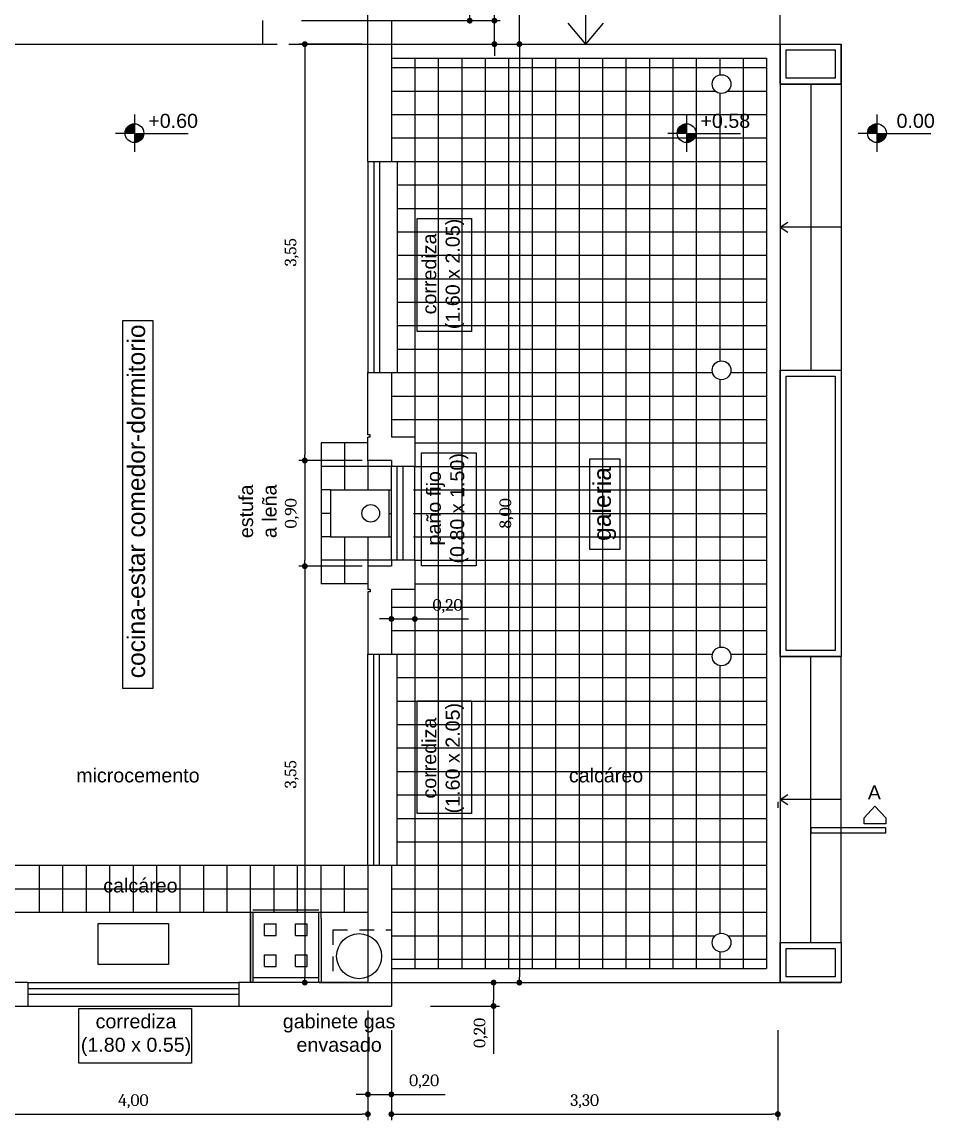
# Model space of a CAD drawing. Header units: millimetres. Extents: x 0 to 6982707, y 6395274 to 12792127.
# Drawn here: x 3491453.08 to 3491460.86, y 6396010.33 to 6396019.69 of the extents above; entities that cross this region are included whole.
import ezdxf

# ---------------------------------------------------------------- set-up
doc = ezdxf.new("R2010")
doc.units = ezdxf.units.MM
doc.header["$LTSCALE"] = 0.01
doc.linetypes.add('DASHED', pattern=[19.05, 12.7, -6.35])
for name, color, linetype in [('auxiliar', 1, 'Continuous'), ('loteo', 4, 'Continuous'), ('mamposteria', 3, 'Continuous'), ('sanitarios', 4, 'Continuous')]:
    doc.layers.add(name, color=color, linetype=linetype)
doc.styles.add('ARIAL', font='arial.ttf')
doc.styles.get("Standard").update_dxf_attribs({"font": 'Cambria.ttf'})
doc.dimstyles.new('150', dxfattribs={"dimtxt": 0.1, "dimasz": 0.05, "dimexe": 0.05, "dimexo": 0.05, "dimgap": 0.05, "dimtad": 1, "dimzin": 1, "dimtxsty": 'Standard', "dimblk": 'DOT', "dimcen": 0.05, "dimaunit": 1, "dimadec": 4, "dimazin": 0, "dimtfac": 1, "dimtmove": 0, "dimatfit": 3, "dimldrblk": 'DOT', "dimfxl": 1, "dimarcsym": 0})

# ---------------------------------------------------------------- blocks, each defined once
blk = doc.blocks.new('_Dot')
at = {"color": 0, "linetype": 'ByBlock', "lineweight": -2}
blk.add_line((-0.5, 0), (-1, 0), dxfattribs=at)
at = {"color": 0, "linetype": 'ByBlock', "const_width": 0.5}
blk.add_lwpolyline([(-0.25, 0, 1), (0.25, 0, 1)], format="xyb", close=True, dxfattribs=at)
blk = doc.blocks.new('*D5')
at = {"layer": 'Defpoints', "color": 0, "ltscale": 0.01, "transparency": 16777216}
for p in [(3491456.3159, 6396021.2182), (3491455.4159, 6396019.6982), (3491456.8991, 6396019.6982)]:
    blk.add_point(p, dxfattribs=at)
at = {"layer": 'loteo', "color": 0, "lineweight": -2, "ltscale": 0.01, "transparency": 16777216}
for p, q in [((3491456.3659, 6396021.2182), (3491456.9491, 6396021.2182)), ((3491456.8991, 6396021.1682), (3491456.8991, 6396019.7482)), ((3491455.4659, 6396019.6982), (3491456.9491, 6396019.6982))]:
    blk.add_line(p, q, dxfattribs=at)
at = {"layer": 'loteo', "color": 0, "lineweight": -2, "ltscale": 0.01, "transparency": 16777216, "xscale": 0.05, "yscale": 0.05, "zscale": 0.05}
for p, rotation in [((3491456.8991, 6396021.2182), 90), ((3491456.8991, 6396019.6982), 270)]:
    blk.add_blockref('_Dot', p, dxfattribs=dict(at, rotation=rotation))
at = {"layer": 'loteo', "color": 0, "ltscale": 0.01, "transparency": 16777216, "insert": (3491456.7873, 6396020.4582), "char_height": 0.1, "attachment_point": 5, "rotation": 90}
blk.add_mtext('1,52', dxfattribs=at)
blk = doc.blocks.new('*D7')
at = {"layer": 'Defpoints', "color": 0, "ltscale": 0.01, "transparency": 16777216}
for p in [(3491455.4159, 6396019.6982), (3491455.4159, 6396019.4982), (3491457.1098, 6396019.4982)]:
    blk.add_point(p, dxfattribs=at)
at = {"layer": 'loteo', "color": 0, "lineweight": -2, "ltscale": 0.01, "transparency": 16777216}
for p, q in [((3491457.1098, 6396019.7482), (3491457.1098, 6396020.1632)), ((3491455.4659, 6396019.6982), (3491457.1598, 6396019.6982)), ((3491457.1098, 6396019.4982), (3491457.1098, 6396019.6982)), ((3491455.4659, 6396019.4982), (3491457.1598, 6396019.4982)), ((3491457.1098, 6396019.4482), (3491457.1098, 6396019.3982))]:
    blk.add_line(p, q, dxfattribs=at)
at = {"layer": 'loteo', "color": 0, "lineweight": -2, "ltscale": 0.01, "transparency": 16777216, "xscale": 0.05, "yscale": 0.05, "zscale": 0.05}
for p, rotation in [((3491457.1098, 6396019.6982), 270), ((3491457.1098, 6396019.4982), 90)]:
    blk.add_blockref('_Dot', p, dxfattribs=dict(at, rotation=rotation))
at = {"layer": 'loteo', "color": 0, "ltscale": 0.01, "transparency": 16777216, "insert": (3491456.9999, 6396019.9842), "char_height": 0.1, "attachment_point": 5, "rotation": 90}
blk.add_mtext('0,20', dxfattribs=at)
blk = doc.blocks.new('*D8')
at = {"layer": 'Defpoints', "color": 0, "ltscale": 0.01, "transparency": 16777216}
for p in [(3491455.7895, 6396019.4982), (3491456.3395, 6396011.4982), (3491457.3227, 6396011.4982)]:
    blk.add_point(p, dxfattribs=at)
at = {"layer": 'loteo', "color": 0, "lineweight": -2, "ltscale": 0.01, "transparency": 16777216}
for p, q in [((3491455.8395, 6396019.4982), (3491457.3727, 6396019.4982)), ((3491457.3227, 6396019.4482), (3491457.3227, 6396011.5482)), ((3491456.3895, 6396011.4982), (3491457.3727, 6396011.4982))]:
    blk.add_line(p, q, dxfattribs=at)
at = {"layer": 'loteo', "color": 0, "lineweight": -2, "ltscale": 0.01, "transparency": 16777216, "xscale": 0.05, "yscale": 0.05, "zscale": 0.05}
for p, rotation in [((3491457.3227, 6396019.4982), 90), ((3491457.3227, 6396011.4982), 270)]:
    blk.add_blockref('_Dot', p, dxfattribs=dict(at, rotation=rotation))
at = {"layer": 'loteo', "color": 0, "ltscale": 0.01, "transparency": 16777216, "insert": (3491457.2127, 6396015.4982), "char_height": 0.1, "attachment_point": 5, "rotation": 90}
blk.add_mtext('8,00', dxfattribs=at)
blk = doc.blocks.new('*D9')
at = {"layer": 'Defpoints', "color": 0, "ltscale": 0.01, "transparency": 16777216}
for p in [(3491455.5659, 6396011.4982), (3491456.5159, 6396011.2982), (3491457.1025, 6396011.2982)]:
    blk.add_point(p, dxfattribs=at)
at = {"layer": 'loteo', "color": 0, "lineweight": -2, "ltscale": 0.01, "transparency": 16777216}
for p, q in [((3491455.6159, 6396011.4982), (3491457.1525, 6396011.4982)), ((3491457.1025, 6396011.4482), (3491457.1025, 6396011.3482)), ((3491456.5659, 6396011.2982), (3491457.1525, 6396011.2982)), ((3491457.1025, 6396011.2982), (3491457.1025, 6396010.8901))]:
    blk.add_line(p, q, dxfattribs=at)
at = {"layer": 'loteo', "color": 0, "lineweight": -2, "ltscale": 0.01, "transparency": 16777216, "xscale": 0.05, "yscale": 0.05, "zscale": 0.05}
for p, rotation in [((3491457.1025, 6396011.4982), 90), ((3491457.1025, 6396011.2982), 270)]:
    blk.add_blockref('_Dot', p, dxfattribs=dict(at, rotation=rotation))
at = {"layer": 'loteo', "color": 0, "ltscale": 0.01, "transparency": 16777216, "insert": (3491456.9925, 6396011.0692), "char_height": 0.1, "attachment_point": 5, "rotation": 90}
blk.add_mtext('0,20', dxfattribs=at)
blk = doc.blocks.new('*D10')
at = {"layer": 'Defpoints', "color": 0, "ltscale": 0.01, "transparency": 16777216}
for p in [(3491452.0312, 6396011.1424), (3491456.0312, 6396011.1424), (3491456.0312, 6396010.3766)]:
    blk.add_point(p, dxfattribs=at)
at = {"layer": 'loteo', "color": 0, "lineweight": -2, "ltscale": 0.01, "transparency": 16777216}
for p, q in [((3491452.0312, 6396011.0924), (3491452.0312, 6396010.3266)), ((3491456.0312, 6396011.0924), (3491456.0312, 6396010.3266)), ((3491452.0812, 6396010.3766), (3491455.9812, 6396010.3766))]:
    blk.add_line(p, q, dxfattribs=at)
at = {"layer": 'loteo', "color": 0, "lineweight": -2, "ltscale": 0.01, "transparency": 16777216, "xscale": 0.05, "yscale": 0.05, "zscale": 0.05, "rotation": 180}
blk.add_blockref('_Dot', (3491452.0312, 6396010.3766), dxfattribs=at)
at = {"layer": 'loteo', "color": 0, "lineweight": -2, "ltscale": 0.01, "transparency": 16777216, "xscale": 0.05, "yscale": 0.05, "zscale": 0.05}
blk.add_blockref('_Dot', (3491456.0312, 6396010.3766), dxfattribs=at)
at = {"layer": 'loteo', "color": 0, "ltscale": 0.01, "transparency": 16777216, "insert": (3491454.0312, 6396010.4865), "char_height": 0.1, "attachment_point": 5}
blk.add_mtext('4,00', dxfattribs=at)
blk = doc.blocks.new('*D12')
at = {"layer": 'Defpoints', "color": 0, "ltscale": 0.01, "transparency": 16777216}
for p in [(3491456.0312, 6396011.3111), (3491456.2312, 6396011.1111), (3491456.2312, 6396010.5453)]:
    blk.add_point(p, dxfattribs=at)
at = {"layer": 'loteo', "color": 0, "lineweight": -2, "ltscale": 0.01, "transparency": 16777216}
for p, q in [((3491456.0312, 6396011.2611), (3491456.0312, 6396010.4953)), ((3491456.2312, 6396011.0611), (3491456.2312, 6396010.4953)), ((3491455.9812, 6396010.5453), (3491455.9312, 6396010.5453)), ((3491456.0312, 6396010.5453), (3491456.2312, 6396010.5453)), ((3491456.2812, 6396010.5453), (3491456.6893, 6396010.5453))]:
    blk.add_line(p, q, dxfattribs=at)
at = {"layer": 'loteo', "color": 0, "lineweight": -2, "ltscale": 0.01, "transparency": 16777216, "xscale": 0.05, "yscale": 0.05, "zscale": 0.05}
blk.add_blockref('_Dot', (3491456.0312, 6396010.5453), dxfattribs=at)
at = {"layer": 'loteo', "color": 0, "lineweight": -2, "ltscale": 0.01, "transparency": 16777216, "xscale": 0.05, "yscale": 0.05, "zscale": 0.05, "rotation": 180}
blk.add_blockref('_Dot', (3491456.2312, 6396010.5453), dxfattribs=at)
at = {"layer": 'loteo', "color": 0, "ltscale": 0.01, "transparency": 16777216, "insert": (3491456.5103, 6396010.6553), "char_height": 0.1, "attachment_point": 5}
blk.add_mtext('0,20', dxfattribs=at)
blk = doc.blocks.new('*D15')
at = {"layer": 'Defpoints', "color": 0, "ltscale": 0.01, "transparency": 16777216}
for p in [(3491456.2312, 6396011.1424), (3491459.5266, 6396011.1424), (3491459.5266, 6396010.3766)]:
    blk.add_point(p, dxfattribs=at)
at = {"layer": 'loteo', "color": 0, "lineweight": -2, "ltscale": 0.01, "transparency": 16777216}
for p, q in [((3491456.2312, 6396011.0924), (3491456.2312, 6396010.3266)), ((3491459.5266, 6396011.0924), (3491459.5266, 6396010.3266)), ((3491456.2812, 6396010.3766), (3491459.4766, 6396010.3766))]:
    blk.add_line(p, q, dxfattribs=at)
at = {"layer": 'loteo', "color": 0, "lineweight": -2, "ltscale": 0.01, "transparency": 16777216, "xscale": 0.05, "yscale": 0.05, "zscale": 0.05, "rotation": 180}
blk.add_blockref('_Dot', (3491456.2312, 6396010.3766), dxfattribs=at)
at = {"layer": 'loteo', "color": 0, "lineweight": -2, "ltscale": 0.01, "transparency": 16777216, "xscale": 0.05, "yscale": 0.05, "zscale": 0.05}
blk.add_blockref('_Dot', (3491459.5266, 6396010.3766), dxfattribs=at)
at = {"layer": 'loteo', "color": 0, "ltscale": 0.01, "transparency": 16777216, "insert": (3491457.8789, 6396010.4865), "char_height": 0.1, "attachment_point": 5}
blk.add_mtext('3,30', dxfattribs=at)
blk = doc.blocks.new('*D16')
at = {"layer": 'Defpoints', "color": 0, "ltscale": 0.01, "transparency": 16777216}
for p in [(3491456.0312, 6396019.4982), (3491455.493, 6396015.9482), (3491456.0312, 6396015.9482)]:
    blk.add_point(p, dxfattribs=at)
at = {"layer": 'loteo', "color": 0, "lineweight": -2, "ltscale": 0.01, "transparency": 16777216}
for p, q in [((3491455.9812, 6396019.4982), (3491455.443, 6396019.4982)), ((3491455.493, 6396019.4482), (3491455.493, 6396015.9982)), ((3491455.9812, 6396015.9482), (3491455.443, 6396015.9482))]:
    blk.add_line(p, q, dxfattribs=at)
at = {"layer": 'loteo', "color": 0, "lineweight": -2, "ltscale": 0.01, "transparency": 16777216, "xscale": 0.05, "yscale": 0.05, "zscale": 0.05}
for p, rotation in [((3491455.493, 6396019.4982), 90), ((3491455.493, 6396015.9482), 270)]:
    blk.add_blockref('_Dot', p, dxfattribs=dict(at, rotation=rotation))
at = {"layer": 'loteo', "color": 0, "ltscale": 0.01, "transparency": 16777216, "insert": (3491455.3812, 6396017.7232), "char_height": 0.1, "attachment_point": 5, "rotation": 90}
blk.add_mtext('3,55', dxfattribs=at)
blk = doc.blocks.new('*D17')
at = {"layer": 'Defpoints', "color": 0, "ltscale": 0.01, "transparency": 16777216}
for p in [(3491456.0312, 6396015.9482), (3491455.493, 6396015.0482), (3491456.0312, 6396015.0482)]:
    blk.add_point(p, dxfattribs=at)
at = {"layer": 'loteo', "color": 0, "lineweight": -2, "ltscale": 0.01, "transparency": 16777216}
for p, q in [((3491455.9812, 6396015.9482), (3491455.443, 6396015.9482)), ((3491455.493, 6396015.8982), (3491455.493, 6396015.0982)), ((3491455.9812, 6396015.0482), (3491455.443, 6396015.0482))]:
    blk.add_line(p, q, dxfattribs=at)
at = {"layer": 'loteo', "color": 0, "lineweight": -2, "ltscale": 0.01, "transparency": 16777216, "xscale": 0.05, "yscale": 0.05, "zscale": 0.05}
for p, rotation in [((3491455.493, 6396015.9482), 90), ((3491455.493, 6396015.0482), 270)]:
    blk.add_blockref('_Dot', p, dxfattribs=dict(at, rotation=rotation))
at = {"layer": 'loteo', "color": 0, "ltscale": 0.01, "transparency": 16777216, "insert": (3491455.383, 6396015.4982), "char_height": 0.1, "attachment_point": 5, "rotation": 90}
blk.add_mtext('0,90', dxfattribs=at)
blk = doc.blocks.new('*D18')
at = {"layer": 'Defpoints', "color": 0, "ltscale": 0.01, "transparency": 16777216}
for p in [(3491456.0312, 6396015.0482), (3491455.493, 6396011.4982), (3491456.0312, 6396011.4982)]:
    blk.add_point(p, dxfattribs=at)
at = {"layer": 'loteo', "color": 0, "lineweight": -2, "ltscale": 0.01, "transparency": 16777216}
for p, q in [((3491455.9812, 6396015.0482), (3491455.443, 6396015.0482)), ((3491455.493, 6396014.9982), (3491455.493, 6396011.5482)), ((3491455.9812, 6396011.4982), (3491455.443, 6396011.4982))]:
    blk.add_line(p, q, dxfattribs=at)
at = {"layer": 'loteo', "color": 0, "lineweight": -2, "ltscale": 0.01, "transparency": 16777216, "xscale": 0.05, "yscale": 0.05, "zscale": 0.05}
for p, rotation in [((3491455.493, 6396015.0482), 90), ((3491455.493, 6396011.4982), 270)]:
    blk.add_blockref('_Dot', p, dxfattribs=dict(at, rotation=rotation))
at = {"layer": 'loteo', "color": 0, "ltscale": 0.01, "transparency": 16777216, "insert": (3491455.3812, 6396013.2732), "char_height": 0.1, "attachment_point": 5, "rotation": 90}
blk.add_mtext('3,55', dxfattribs=at)
blk = doc.blocks.new('*D19')
at = {"layer": 'Defpoints', "color": 0, "ltscale": 0.01, "transparency": 16777216}
for p in [(3491456.2312, 6396014.8482), (3491456.4312, 6396014.8482), (3491456.4312, 6396014.598)]:
    blk.add_point(p, dxfattribs=at)
at = {"layer": 'loteo', "color": 0, "lineweight": -2, "ltscale": 0.01, "transparency": 16777216}
for p, q in [((3491456.2312, 6396014.7982), (3491456.2312, 6396014.548)), ((3491456.4312, 6396014.7982), (3491456.4312, 6396014.548)), ((3491456.1812, 6396014.598), (3491456.1312, 6396014.598)), ((3491456.2312, 6396014.598), (3491456.4312, 6396014.598)), ((3491456.4812, 6396014.598), (3491456.8893, 6396014.598))]:
    blk.add_line(p, q, dxfattribs=at)
at = {"layer": 'loteo', "color": 0, "lineweight": -2, "ltscale": 0.01, "transparency": 16777216, "xscale": 0.05, "yscale": 0.05, "zscale": 0.05}
blk.add_blockref('_Dot', (3491456.2312, 6396014.598), dxfattribs=at)
at = {"layer": 'loteo', "color": 0, "lineweight": -2, "ltscale": 0.01, "transparency": 16777216, "xscale": 0.05, "yscale": 0.05, "zscale": 0.05, "rotation": 180}
blk.add_blockref('_Dot', (3491456.4312, 6396014.598), dxfattribs=at)
at = {"layer": 'loteo', "color": 0, "ltscale": 0.01, "transparency": 16777216, "insert": (3491456.7103, 6396014.708), "char_height": 0.1, "attachment_point": 5}
blk.add_mtext('0,20', dxfattribs=at)
blk = doc.blocks.new('*D25')
at = {"layer": 'Defpoints', "color": 0, "ltscale": 0.01, "transparency": 16777216}
for p in [(3491457.1906, 6396023.3582), (3491457.3227, 6396023.3582), (3491457.1906, 6396019.4982)]:
    blk.add_point(p, dxfattribs=at)
at = {"layer": 'loteo', "color": 0, "lineweight": -2, "ltscale": 0.01, "transparency": 16777216}
for p, q in [((3491457.2406, 6396023.3582), (3491457.3727, 6396023.3582)), ((3491457.3227, 6396019.5482), (3491457.3227, 6396023.3082)), ((3491457.2406, 6396019.4982), (3491457.3727, 6396019.4982))]:
    blk.add_line(p, q, dxfattribs=at)
at = {"layer": 'loteo', "color": 0, "lineweight": -2, "ltscale": 0.01, "transparency": 16777216, "xscale": 0.05, "yscale": 0.05, "zscale": 0.05}
for p, rotation in [((3491457.3227, 6396023.3582), 90), ((3491457.3227, 6396019.4982), 270)]:
    blk.add_blockref('_Dot', p, dxfattribs=dict(at, rotation=rotation))
at = {"layer": 'loteo', "color": 0, "ltscale": 0.01, "transparency": 16777216, "insert": (3491457.2127, 6396021.4282), "char_height": 0.1, "attachment_point": 5, "rotation": 90}
blk.add_mtext('3,86', dxfattribs=at)

msp = doc.modelspace()

# ---------------------------------------------------------------- hatches: boundary and pattern name
at = {"layer": 'mamposteria', "ltscale": 0.03}
h = msp.add_hatch(color=251, dxfattribs=at)
h.dxf.hatch_style = 1
h.paths.add_polyline_path([(3491454.0401, 6396018.8193, 0.414214), (3491453.9601, 6396018.7393, 0.005439), (3491453.9601, 6396018.7375), (3491454.0401, 6396018.7375)])
h = msp.add_hatch(color=251, dxfattribs=at)
h.dxf.hatch_style = 1
h.paths.add_polyline_path([(3491458.7485, 6396018.8193, 0.414214), (3491458.6685, 6396018.7393, 0.005439), (3491458.6685, 6396018.7375), (3491458.7485, 6396018.7375)])
h = msp.add_hatch(color=251, dxfattribs=at)
h.dxf.hatch_style = 1
h.paths.add_polyline_path([(3491460.3717, 6396018.8193, 0.414214), (3491460.2917, 6396018.7393, 0.005439), (3491460.2917, 6396018.7375), (3491460.3717, 6396018.7375)])
h = msp.add_hatch(color=251, dxfattribs=at)
h.dxf.hatch_style = 1
h.paths.add_polyline_path([(3491454.12, 6396018.7375), (3491454.0401, 6396018.7375), (3491454.0401, 6396018.6593, 0.407855)])
h = msp.add_hatch(color=251, dxfattribs=at)
h.dxf.hatch_style = 1
h.paths.add_polyline_path([(3491458.8285, 6396018.7375), (3491458.7485, 6396018.7375), (3491458.7485, 6396018.6593, 0.407855)])
h = msp.add_hatch(color=251, dxfattribs=at)
h.dxf.hatch_style = 1
h.paths.add_polyline_path([(3491460.3717, 6396018.6593, 0.407855), (3491460.4517, 6396018.7375), (3491460.3717, 6396018.7375)])

# ---------------------------------------------------------------- linework, layer by layer
at = {"layer": 'auxiliar', "linetype": 'DASHED'}
for p, q in [((3491455.1312, 6396019.4982), (3491456.0312, 6396019.4982)), ((3491456.2312, 6396019.4982), (3491459.5466, 6396019.4982)), ((3491459.5466, 6396019.4982), (3491459.5466, 6396011.4982)), ((3491455.7312, 6396011.9482), (3491456.2312, 6396011.9482)), ((3491455.7312, 6396011.9482), (3491455.7312, 6396011.4982)), ((3491456.0312, 6396011.4982), (3491456.2312, 6396011.4982)), ((3491456.2312, 6396011.4982), (3491459.5466, 6396011.4982))]:
    msp.add_line(p, q, dxfattribs=at)
at = {"layer": 'loteo', "ltscale": 0.01}
for p, q in [((3491456.0312, 6396018.4977), (3491456.0312, 6396016.6977)), ((3491456.0812, 6396018.4977), (3491456.0812, 6396016.6977)), ((3491456.1312, 6396018.4977), (3491456.1312, 6396016.6977)), ((3491456.2312, 6396015.0982), (3491456.2312, 6396015.8982)), ((3491456.2812, 6396015.0982), (3491456.2812, 6396015.8982)), ((3491456.3312, 6396015.0982), (3491456.3312, 6396015.8982)), ((3491456.4312, 6396015.0982), (3491456.4312, 6396015.8982)), ((3491456.2112, 6396015.2982), (3491456.2112, 6396015.6982)), ((3491456.0312, 6396012.4987), (3491456.0312, 6396014.2987)), ((3491456.0812, 6396012.4987), (3491456.0812, 6396014.2987)), ((3491456.1312, 6396012.4987), (3491456.1312, 6396014.2987)), ((3491455.6312, 6396012.0482), (3491455.6312, 6396012.0982)), ((3491453.1312, 6396011.4982), (3491454.9312, 6396011.4982)), ((3491453.1312, 6396011.4482), (3491454.9312, 6396011.4482)), ((3491453.1312, 6396011.3982), (3491454.9312, 6396011.3982)), ((3491453.1312, 6396011.2982), (3491454.9312, 6396011.2982))]:
    msp.add_line(p, q, dxfattribs=at)
for points in [[(3491453.9414, 6396017.1421), (3491454.1968, 6396017.1421), (3491454.1968, 6396014.004), (3491453.9414, 6396014.004)], [(3491457.9248, 6396015.9616), (3491458.1801, 6396015.9616), (3491458.1801, 6396015.1898), (3491457.9248, 6396015.1898)], [(3491453.7312, 6396012.003), (3491454.3312, 6396012.003), (3491454.3312, 6396011.653), (3491453.7312, 6396011.653)]]:
    msp.add_lwpolyline(points, close=True, dxfattribs=at)
for centre, radius in [((3491456.0554, 6396015.4982), 0.075), ((3491455.9562, 6396011.7232), 0.1921)]:
    msp.add_circle(centre, radius, dxfattribs=at)
at = {"layer": 'mamposteria', "color": 251, "ltscale": 0.03}
for p, q in [((3491459.5466, 6396019.4982), (3491459.5466, 6396024.5582)), ((3491457.8889, 6396019.4982), (3491457.8889, 6396023.3582)), ((3491457.8889, 6396019.4982), (3491457.7375, 6396019.676)), ((3491457.8889, 6396019.4982), (3491458.0403, 6396019.6759)), ((3491456.2312, 6396019.4982), (3491459.5465, 6396019.4982)), ((3491459.5466, 6396019.4982), (3491459.5466, 6396011.4982)), ((3491459.5466, 6396019.4982), (3491460.0666, 6396019.4982)), ((3491460.0666, 6396019.1577), (3491460.0666, 6396019.4982)), ((3491456.2312, 6396019.3782), (3491459.4312, 6396019.3782)), ((3491456.4312, 6396019.3782), (3491456.4312, 6396015.9482)), ((3491456.6312, 6396019.3782), (3491456.6312, 6396011.6182)), ((3491456.8312, 6396019.3782), (3491456.8312, 6396011.6182)), ((3491457.0312, 6396019.3782), (3491457.0312, 6396011.6182)), ((3491457.2312, 6396019.3782), (3491457.2312, 6396011.6182)), ((3491457.4312, 6396019.3782), (3491457.4312, 6396011.6182)), ((3491457.6312, 6396019.3782), (3491457.6312, 6396011.6182)), ((3491457.8312, 6396019.3782), (3491457.8312, 6396011.6182)), ((3491458.0312, 6396019.3782), (3491458.0312, 6396011.6182)), ((3491458.2312, 6396019.3782), (3491458.2312, 6396011.6182)), ((3491458.4312, 6396019.3782), (3491458.4312, 6396011.6182)), ((3491458.6312, 6396019.3782), (3491458.6312, 6396011.6182)), ((3491458.8312, 6396019.3782), (3491458.8312, 6396011.6182)), ((3491459.0312, 6396019.3782), (3491459.0312, 6396019.2362)), ((3491459.2312, 6396019.3782), (3491459.2312, 6396011.6182)), ((3491459.4312, 6396019.3782), (3491459.4312, 6396011.6182)), ((3491456.2312, 6396019.2982), (3491459.4312, 6396019.2982)), ((3491456.2312, 6396019.0982), (3491458.9931, 6396019.0982)), ((3491459.1001, 6396019.0982), (3491459.4312, 6396019.0982)), ((3491459.5466, 6396019.1577), (3491460.0666, 6396019.1577)), ((3491459.8066, 6396019.1577), (3491459.8066, 6396016.7177)), ((3491460.0666, 6396019.1577), (3491460.0666, 6396016.7177)), ((3491459.0312, 6396019.0792), (3491459.0312, 6396016.7962)), ((3491454.0401, 6396018.8993), (3491454.0401, 6396018.5793)), ((3491456.2312, 6396018.8982), (3491459.4312, 6396018.8982)), ((3491458.7485, 6396018.8993), (3491458.7485, 6396018.5793)), ((3491460.3717, 6396018.8993), (3491460.3717, 6396018.5793)), ((3491454.0401, 6396018.7375), (3491453.8801, 6396018.7375)), ((3491454.0401, 6396018.7375), (3491454.4991, 6396018.7375)), ((3491458.7485, 6396018.7375), (3491458.5885, 6396018.7375)), ((3491458.7485, 6396018.7375), (3491459.2075, 6396018.7375)), ((3491460.3717, 6396018.7375), (3491460.2117, 6396018.7375)), ((3491460.3717, 6396018.7375), (3491460.8307, 6396018.7375)), ((3491456.2312, 6396018.6982), (3491459.4312, 6396018.6982)), ((3491456.2312, 6396018.4982), (3491459.4312, 6396018.4982)), ((3491456.2312, 6396018.4977), (3491456.2812, 6396018.4977)), ((3491456.2812, 6396018.4977), (3491456.2812, 6396016.6977)), ((3491456.2812, 6396018.2982), (3491459.4312, 6396018.2982)), ((3491456.2812, 6396018.0982), (3491459.4312, 6396018.0982)), ((3491459.5466, 6396017.9377), (3491459.6116, 6396017.9813)), ((3491456.2812, 6396017.8982), (3491459.4312, 6396017.8982)), ((3491460.0666, 6396017.9377), (3491459.5466, 6396017.9377)), ((3491459.5466, 6396017.9377), (3491459.6116, 6396017.894)), ((3491456.2812, 6396017.6982), (3491459.4312, 6396017.6982)), ((3491456.2812, 6396017.4982), (3491459.4312, 6396017.4982)), ((3491456.2812, 6396017.2982), (3491459.4312, 6396017.2982)), ((3491456.2812, 6396017.0982), (3491459.4312, 6396017.0982)), ((3491456.2812, 6396016.8982), (3491459.4312, 6396016.8982)), ((3491456.2312, 6396016.6982), (3491458.969, 6396016.6982)), ((3491456.2312, 6396016.6977), (3491456.2812, 6396016.6977)), ((3491459.1242, 6396016.6982), (3491459.4312, 6396016.6982)), ((3491459.5466, 6396016.7177), (3491460.0666, 6396016.7177)), ((3491460.0666, 6396016.7177), (3491460.0666, 6396014.2787)), ((3491459.0312, 6396016.6392), (3491459.0312, 6396014.3572)), ((3491456.2312, 6396016.4982), (3491459.4312, 6396016.4982)), ((3491456.2312, 6396016.2982), (3491459.4312, 6396016.2982)), ((3491456.0312, 6396016.0982), (3491455.6312, 6396016.0982)), ((3491455.6312, 6396016.0982), (3491455.6312, 6396014.8982)), ((3491455.8312, 6396016.0982), (3491455.8312, 6396015.6982)), ((3491456.4312, 6396016.0982), (3491459.4312, 6396016.0982)), ((3491456.0312, 6396015.9482), (3491456.0312, 6396015.6982)), ((3491456.2312, 6396015.8982), (3491455.6312, 6396015.8982)), ((3491456.4212, 6396015.8982), (3491459.4312, 6396015.8982)), ((3491455.7112, 6396015.6982), (3491455.6312, 6396015.6982)), ((3491456.2112, 6396015.6982), (3491456.2312, 6396015.6982)), ((3491456.4212, 6396015.6982), (3491459.4312, 6396015.6982)), ((3491455.7112, 6396015.4982), (3491455.6312, 6396015.4982)), ((3491456.2112, 6396015.4982), (3491456.2312, 6396015.4982)), ((3491456.4212, 6396015.4982), (3491459.4312, 6396015.4982)), ((3491456.4212, 6396015.4982), (3491459.4312, 6396015.4982)), ((3491455.7112, 6396015.2982), (3491455.6312, 6396015.2982)), ((3491455.8312, 6396015.2982), (3491455.8312, 6396014.8982)), ((3491456.0312, 6396015.2982), (3491456.0312, 6396015.0482)), ((3491456.2112, 6396015.2982), (3491456.2312, 6396015.2982)), ((3491456.4212, 6396015.2982), (3491459.4312, 6396015.2982)), ((3491456.2312, 6396015.0982), (3491455.6312, 6396015.0982)), ((3491456.4312, 6396015.0982), (3491459.4312, 6396015.0982)), ((3491456.4312, 6396015.0482), (3491456.4312, 6396011.6182)), ((3491456.0312, 6396014.8982), (3491455.6312, 6396014.8982)), ((3491456.4312, 6396014.8982), (3491459.4312, 6396014.8982)), ((3491456.2312, 6396014.6982), (3491459.4312, 6396014.6982)), ((3491456.2312, 6396014.4982), (3491459.4312, 6396014.4982)), ((3491456.2312, 6396014.2987), (3491456.2812, 6396014.2987)), ((3491456.2312, 6396014.2982), (3491458.969, 6396014.2982)), ((3491456.2812, 6396012.4987), (3491456.2812, 6396014.2987)), ((3491459.1242, 6396014.2982), (3491459.4312, 6396014.2982)), ((3491459.5466, 6396014.2787), (3491460.0666, 6396014.2787)), ((3491459.8066, 6396011.8387), (3491459.8066, 6396014.2787)), ((3491460.0666, 6396011.8387), (3491460.0666, 6396014.2787)), ((3491459.0312, 6396014.2002), (3491459.0312, 6396011.9172)), ((3491456.2812, 6396014.0982), (3491459.4312, 6396014.0982)), ((3491456.2812, 6396013.8982), (3491459.4312, 6396013.8982)), ((3491456.2812, 6396013.6982), (3491459.4312, 6396013.6982)), ((3491456.2812, 6396013.4982), (3491459.4312, 6396013.4982)), ((3491456.2812, 6396013.2982), (3491459.4312, 6396013.2982)), ((3491456.2812, 6396013.0982), (3491459.4312, 6396013.0982)), ((3491459.5266, 6396013.0386), (3491459.5266, 6396012.9886)), ((3491459.5466, 6396013.0587), (3491459.6116, 6396013.1024)), ((3491460.0666, 6396013.0587), (3491459.5466, 6396013.0587)), ((3491459.5466, 6396013.0587), (3491459.6116, 6396013.0151)), ((3491460.355, 6396013.003), (3491460.2636, 6396012.903)), ((3491460.355, 6396013.003), (3491460.4463, 6396012.903)), ((3491456.2812, 6396012.8982), (3491459.4312, 6396012.8982)), ((3491456.2812, 6396012.6982), (3491459.4312, 6396012.6982)), ((3491452.0312, 6396012.4982), (3491456.0312, 6396012.4982)), ((3491453.2312, 6396012.0982), (3491453.2312, 6396012.4982)), ((3491453.4312, 6396012.0982), (3491453.4312, 6396012.4982)), ((3491453.6312, 6396012.0982), (3491453.6312, 6396012.4982)), ((3491453.8312, 6396012.0982), (3491453.8312, 6396012.4982)), ((3491454.0312, 6396012.0982), (3491454.0312, 6396012.4982)), ((3491454.2312, 6396012.0982), (3491454.2312, 6396012.4982)), ((3491454.4312, 6396012.0982), (3491454.4312, 6396012.4982)), ((3491454.6312, 6396012.0982), (3491454.6312, 6396012.4982)), ((3491454.8312, 6396012.0982), (3491454.8312, 6396012.4982)), ((3491455.0312, 6396012.0982), (3491455.0312, 6396012.4982)), ((3491455.2312, 6396012.0982), (3491455.2312, 6396012.4982)), ((3491455.4312, 6396012.0982), (3491455.4312, 6396012.4982)), ((3491455.6312, 6396012.0982), (3491455.6312, 6396012.4982)), ((3491455.8312, 6396012.0982), (3491455.8312, 6396012.4982)), ((3491456.2312, 6396012.4987), (3491456.2812, 6396012.4987)), ((3491456.2312, 6396012.4982), (3491459.4312, 6396012.4982)), ((3491452.0312, 6396012.2982), (3491456.0312, 6396012.2982)), ((3491456.2312, 6396012.2982), (3491459.4312, 6396012.2982)), ((3491455.0312, 6396012.0982), (3491455.0512, 6396012.0982)), ((3491455.6112, 6396012.0982), (3491455.6312, 6396012.0982)), ((3491456.2312, 6396012.0982), (3491459.4312, 6396012.0982)), ((3491456.2312, 6396011.8982), (3491458.9931, 6396011.8982)), ((3491459.1001, 6396011.8982), (3491459.4312, 6396011.8982)), ((3491459.5466, 6396011.8387), (3491460.0666, 6396011.8387)), ((3491460.0666, 6396011.8387), (3491460.0666, 6396011.4982)), ((3491459.0312, 6396011.7602), (3491459.0312, 6396011.6182)), ((3491456.2312, 6396011.6982), (3491459.4312, 6396011.6982)), ((3491456.2312, 6396011.6182), (3491459.4312, 6396011.6182)), ((3491456.2312, 6396011.4982), (3491459.5466, 6396011.4982)), ((3491459.5466, 6396011.4982), (3491460.0666, 6396011.4982))]:
    msp.add_line(p, q, dxfattribs=at)
at = {"layer": 'mamposteria', "ltscale": 0.03}
for p, q in [((3491456.0312, 6396018.4977), (3491456.0312, 6396019.8882)), ((3491455.1312, 6396019.6982), (3491455.1312, 6396019.4982)), ((3491456.2312, 6396019.6982), (3491456.2312, 6396018.4977)), ((3491452.0312, 6396019.4982), (3491455.1312, 6396019.4982)), ((3491456.0312, 6396018.4977), (3491456.2312, 6396018.4977)), ((3491456.0312, 6396016.1682), (3491456.0312, 6396016.6977)), ((3491456.0312, 6396016.6977), (3491456.2312, 6396016.6977)), ((3491456.2312, 6396016.6977), (3491456.2312, 6396016.1482)), ((3491456.0512, 6396016.1682), (3491456.0312, 6396016.1682)), ((3491456.0312, 6396015.9482), (3491456.0312, 6396016.1482)), ((3491456.0512, 6396016.1482), (3491456.0312, 6396016.1482)), ((3491456.0512, 6396016.1482), (3491456.0512, 6396016.1682)), ((3491456.4312, 6396016.1482), (3491456.2312, 6396016.1482)), ((3491456.4312, 6396016.1482), (3491456.4312, 6396015.9482)), ((3491456.4312, 6396016.1482), (3491456.4312, 6396015.8982)), ((3491456.2312, 6396015.9482), (3491456.0312, 6396015.9482)), ((3491456.2312, 6396015.9482), (3491456.2312, 6396015.8982)), ((3491456.4312, 6396015.8982), (3491456.2312, 6396015.8982)), ((3491456.2312, 6396015.0982), (3491456.2312, 6396015.0482)), ((3491456.4312, 6396015.0982), (3491456.2312, 6396015.0982)), ((3491456.4312, 6396015.0982), (3491456.4312, 6396014.8482)), ((3491456.0312, 6396015.0482), (3491456.0312, 6396014.8482)), ((3491456.2312, 6396015.0482), (3491456.0312, 6396015.0482)), ((3491456.4312, 6396015.0482), (3491456.4312, 6396014.8482)), ((3491456.0512, 6396014.8482), (3491456.0312, 6396014.8482)), ((3491456.0312, 6396014.8282), (3491456.0312, 6396014.2987)), ((3491456.0512, 6396014.8282), (3491456.0312, 6396014.8282)), ((3491456.0512, 6396014.8482), (3491456.0512, 6396014.8282)), ((3491456.2312, 6396014.8482), (3491456.2312, 6396014.2987)), ((3491456.4312, 6396014.8482), (3491456.2312, 6396014.8482)), ((3491456.0312, 6396014.2987), (3491456.2312, 6396014.2987)), ((3491456.0312, 6396012.4987), (3491456.0312, 6396011.4982)), ((3491456.0312, 6396012.4987), (3491456.2312, 6396012.4987)), ((3491456.2312, 6396012.4987), (3491456.2312, 6396011.4982)), ((3491456.2312, 6396011.4982), (3491456.2312, 6396011.2982))]:
    msp.add_line(p, q, dxfattribs=at)
at = {"layer": 'mamposteria', "color": 4, "ltscale": 0.03}
for p, q in [((3491455.7112, 6396015.6982), (3491455.7112, 6396015.2982)), ((3491455.7112, 6396015.6982), (3491456.2112, 6396015.6982)), ((3491455.7112, 6396015.2982), (3491456.2112, 6396015.2982))]:
    msp.add_line(p, q, dxfattribs=at)
at = {"layer": 'mamposteria'}
for p, q in [((3491453.1312, 6396011.4982), (3491452.0312, 6396011.4982)), ((3491453.1312, 6396011.4982), (3491453.1312, 6396011.2982)), ((3491455.6312, 6396011.4982), (3491454.9312, 6396011.4982)), ((3491454.9312, 6396011.4982), (3491454.9312, 6396011.2982)), ((3491456.0312, 6396011.4982), (3491455.6312, 6396011.4982)), ((3491451.6312, 6396011.2982), (3491453.1312, 6396011.2982)), ((3491454.9312, 6396011.2982), (3491456.2312, 6396011.2982))]:
    msp.add_line(p, q, dxfattribs=at)
at = {"layer": 'mamposteria', "color": 251, "ltscale": 0.03}
for points in [[(3491459.5466, 6396019.4982), (3491460.0666, 6396019.4982), (3491460.0666, 6396019.1577), (3491459.5466, 6396019.1577)], [(3491459.5966, 6396019.4482), (3491460.0166, 6396019.4482), (3491460.0166, 6396019.2077), (3491459.5966, 6396019.2077)], [(3491456.4501, 6396018.0104), (3491456.9157, 6396018.0104), (3491456.9157, 6396017.048), (3491456.4501, 6396017.048)], [(3491459.5466, 6396016.7177), (3491460.0666, 6396016.7177), (3491460.0666, 6396014.2787), (3491459.5466, 6396014.2787)], [(3491459.5966, 6396016.6677), (3491460.0166, 6396016.6677), (3491460.0166, 6396014.3287), (3491459.5966, 6396014.3287)], [(3491456.4876, 6396016.0134), (3491456.9532, 6396016.0134), (3491456.9532, 6396015.051), (3491456.4876, 6396015.051)], [(3491456.4501, 6396013.9007), (3491456.9157, 6396013.9007), (3491456.9157, 6396012.9383), (3491456.4501, 6396012.9383)], [(3491460.4463, 6396012.8182), (3491459.8075, 6396012.8182), (3491459.8075, 6396012.7746), (3491460.4463, 6396012.7746)], [(3491459.5466, 6396011.8387), (3491460.0666, 6396011.8387), (3491460.0666, 6396011.4982), (3491459.5466, 6396011.4982)], [(3491459.5966, 6396011.7887), (3491460.0166, 6396011.7887), (3491460.0166, 6396011.5482), (3491459.5966, 6396011.5482)], [(3491453.5657, 6396010.8108), (3491453.5657, 6396011.2764), (3491454.5281, 6396011.2764), (3491454.5281, 6396010.8108)]]:
    msp.add_lwpolyline(points, close=True, dxfattribs=at)
msp.add_lwpolyline([(3491460.4463, 6396012.903), (3491460.4463, 6396012.8526), (3491460.2636, 6396012.8526), (3491460.2636, 6396012.903)], dxfattribs=at)
at = {"layer": 'mamposteria', "ltscale": 0.01}
for centre in [(3491459.0466, 6396019.1577), (3491459.0466, 6396016.7177), (3491459.0466, 6396014.2787), (3491459.0466, 6396011.8387)]:
    msp.add_circle(centre, 0.08, dxfattribs=at)
at = {"layer": 'mamposteria', "color": 251, "ltscale": 0.03}
for centre in [(3491454.0401, 6396018.7393), (3491458.7485, 6396018.7393), (3491460.3717, 6396018.7393)]:
    msp.add_circle(centre, 0.08, dxfattribs=at)
at = {"layer": 'sanitarios', "ltscale": 0.03}
for p, q in [((3491452.7312, 6396012.0982), (3491455.0312, 6396012.0982)), ((3491455.0312, 6396011.4982), (3491455.0312, 6396012.0982)), ((3491455.0312, 6396012.0982), (3491455.0312, 6396011.4982)), ((3491455.0512, 6396012.1182), (3491455.6114, 6396012.1182)), ((3491455.0512, 6396012.0982), (3491455.0512, 6396011.4982)), ((3491455.0512, 6396012.0982), (3491455.6112, 6396012.0982)), ((3491455.6112, 6396012.0982), (3491455.6112, 6396011.4982)), ((3491455.6312, 6396012.0982), (3491456.0312, 6396012.0982)), ((3491455.1495, 6396011.9983), (3491455.2495, 6396011.9983)), ((3491455.1495, 6396011.8983), (3491455.1495, 6396011.9983)), ((3491455.2495, 6396011.8983), (3491455.2495, 6396011.9983)), ((3491455.413, 6396011.9983), (3491455.513, 6396011.9983)), ((3491455.413, 6396011.8983), (3491455.413, 6396011.9983)), ((3491455.513, 6396011.8983), (3491455.513, 6396011.9983)), ((3491455.6312, 6396012.0482), (3491455.6312, 6396011.4982)), ((3491455.1495, 6396011.8983), (3491455.2495, 6396011.8983)), ((3491455.413, 6396011.8983), (3491455.513, 6396011.8983)), ((3491455.1495, 6396011.7348), (3491455.2495, 6396011.7348)), ((3491455.1495, 6396011.6348), (3491455.1495, 6396011.7348)), ((3491455.2495, 6396011.6348), (3491455.2495, 6396011.7348)), ((3491455.413, 6396011.7348), (3491455.513, 6396011.7348)), ((3491455.413, 6396011.6348), (3491455.413, 6396011.7348)), ((3491455.513, 6396011.6348), (3491455.513, 6396011.7348)), ((3491455.1495, 6396011.6348), (3491455.2495, 6396011.6348)), ((3491455.413, 6396011.6348), (3491455.513, 6396011.6348)), ((3491455.6112, 6396011.5382), (3491455.0512, 6396011.5382))]:
    msp.add_line(p, q, dxfattribs=at)

# ---------------------------------------------------------------- texts
at = {"layer": 'loteo', "ltscale": 0.01, "char_height": 0.15, "attachment_point": 1, "rotation": 90, "style": 'ARIAL'}
for s, insert in [('\\pxqc;cocina-estar comedor-dormitorio', (3491453.9808, 6396013.956)), ('\\pxqc;galeria', (3491457.9526, 6396013.9335))]:
    msp.add_mtext_dynamic_manual_height_columns(s, width=3.28869, gutter_width=1, heights=[0], dxfattribs=dict(at, insert=insert))
at = {"layer": 'mamposteria', "color": 251, "ltscale": 0.03, "char_height": 0.12, "style": 'ARIAL'}
for s, width, insert, attachment_point in [('\\pxqc;+0.60', 2.138574, (3491453.301, 6396018.9043), 1), ('\\pxqc;+0.58', 2.138574, (3491458.0094, 6396018.9043), 1), ('\\pxqc;0.00', 2.138574, (3491459.6326, 6396018.9043), 1), ('\\pxqc;microcemento', 2.138574, (3491453.0006, 6396013.3248), 1), ('\\pxqc;calcáreo', 2.138574, (3491456.9925, 6396013.3248), 1), ('\\pxqc;A', 0.199276, (3491460.4492, 6396013.1793), 3), ('\\pxqc;calcáreo', 2.138574, (3491453.0221, 6396012.3863), 1), ('\\pxqc;corrediza\\P(1.80 x 0.55)', 2.138574, (3491452.9846, 6396011.2284), 1), ('\\pxqc;gabinete gas\\Penvasado', 2.138574, (3491454.7165, 6396011.2284), 1)]:
    msp.add_mtext_dynamic_manual_height_columns(s, width=width, gutter_width=1, heights=[0], dxfattribs=dict(at, insert=insert, attachment_point=attachment_point))
at = {"layer": 'mamposteria', "color": 251, "ltscale": 0.03, "char_height": 0.12, "attachment_point": 1, "rotation": 90, "style": 'ARIAL'}
for s, insert in [('\\pxqc;corrediza\\P(1.60 x 2.05)', (3491456.4939, 6396016.4697)), ('\\pxqc;paño fijo\\P(0.80 x 1.50)', (3491456.5327, 6396014.4718)), ('\\pxqc;estufa \\Pa leña', (3491454.9319, 6396014.4461)), ('\\pxqc;corrediza\\P(1.60 x 2.05)', (3491456.4939, 6396012.3422))]:
    msp.add_mtext_dynamic_manual_height_columns(s, width=2.138574, gutter_width=1, heights=[0], dxfattribs=dict(at, insert=insert))

# ---------------------------------------------------------------- dimensions: what is measured, and where the dimension line sits
at = {"layer": 'loteo', "color": 1, "ltscale": 0.01}
for base, p1, p2, picture, middle in [((3491457.3227, 6396023.3582), (3491457.1906, 6396019.4982), (3491457.1906, 6396023.3582), '*D25', (3491457.2127, 6396021.4282)), ((3491456.8991, 6396019.6982), (3491456.3159, 6396021.2182), (3491455.4159, 6396019.6982), '*D5', (3491456.7873, 6396020.4582)), ((3491455.493, 6396015.9482), (3491456.0312, 6396019.4982), (3491456.0312, 6396015.9482), '*D16', (3491455.3812, 6396017.7232)), ((3491457.3227, 6396011.4982), (3491455.7895, 6396019.4982), (3491456.3395, 6396011.4982), '*D8', (3491457.2127, 6396015.4982)), ((3491455.493, 6396015.0482), (3491456.0312, 6396015.9482), (3491456.0312, 6396015.0482), '*D17', (3491455.383, 6396015.4982)), ((3491455.493, 6396011.4982), (3491456.0312, 6396015.0482), (3491456.0312, 6396011.4982), '*D18', (3491455.3812, 6396013.2732)), ((3491457.1025, 6396011.2982), (3491455.5659, 6396011.4982), (3491456.5159, 6396011.2982), '*D9', (3491456.9925, 6396011.0692))]:
    dim = msp.add_linear_dim(base=base, p1=p1, p2=p2, angle=90, dimstyle='150', dxfattribs=at)
    dim.commit()
    dim.dimension.update_dxf_attribs({"geometry": picture, "text_midpoint": middle})
dim = msp.add_linear_dim(base=(3491457.1098, 6396019.4982), p1=(3491455.4159, 6396019.6982), p2=(3491455.4159, 6396019.4982), angle=90, dimstyle='150', dxfattribs=at)
dim.commit()
dim.dimension.update_dxf_attribs({"geometry": '*D7', "text_midpoint": (3491457.1098, 6396019.9842), "dimtype": 160})
dim = msp.add_linear_dim(base=(3491456.4312, 6396014.598), p1=(3491456.2312, 6396014.8482), p2=(3491456.4312, 6396014.8482), dimstyle='150', dxfattribs=at)
dim.commit()
dim.dimension.update_dxf_attribs({"geometry": '*D19', "text_midpoint": (3491456.7103, 6396014.598), "dimtype": 160})
for base, p1, p2, picture, middle in [((3491456.2312, 6396010.5453), (3491456.0312, 6396011.3111), (3491456.2312, 6396011.1111), '*D12', (3491456.5103, 6396010.6553)), ((3491456.0312, 6396010.3766), (3491452.0312, 6396011.1424), (3491456.0312, 6396011.1424), '*D10', (3491454.0312, 6396010.4865)), ((3491459.5266, 6396010.3766), (3491456.2312, 6396011.1424), (3491459.5266, 6396011.1424), '*D15', (3491457.8789, 6396010.4865))]:
    dim = msp.add_linear_dim(base=base, p1=p1, p2=p2, dimstyle='150', dxfattribs=at)
    dim.commit()
    dim.dimension.update_dxf_attribs({"geometry": picture, "text_midpoint": middle})

doc.saveas('drawing.dxf')
